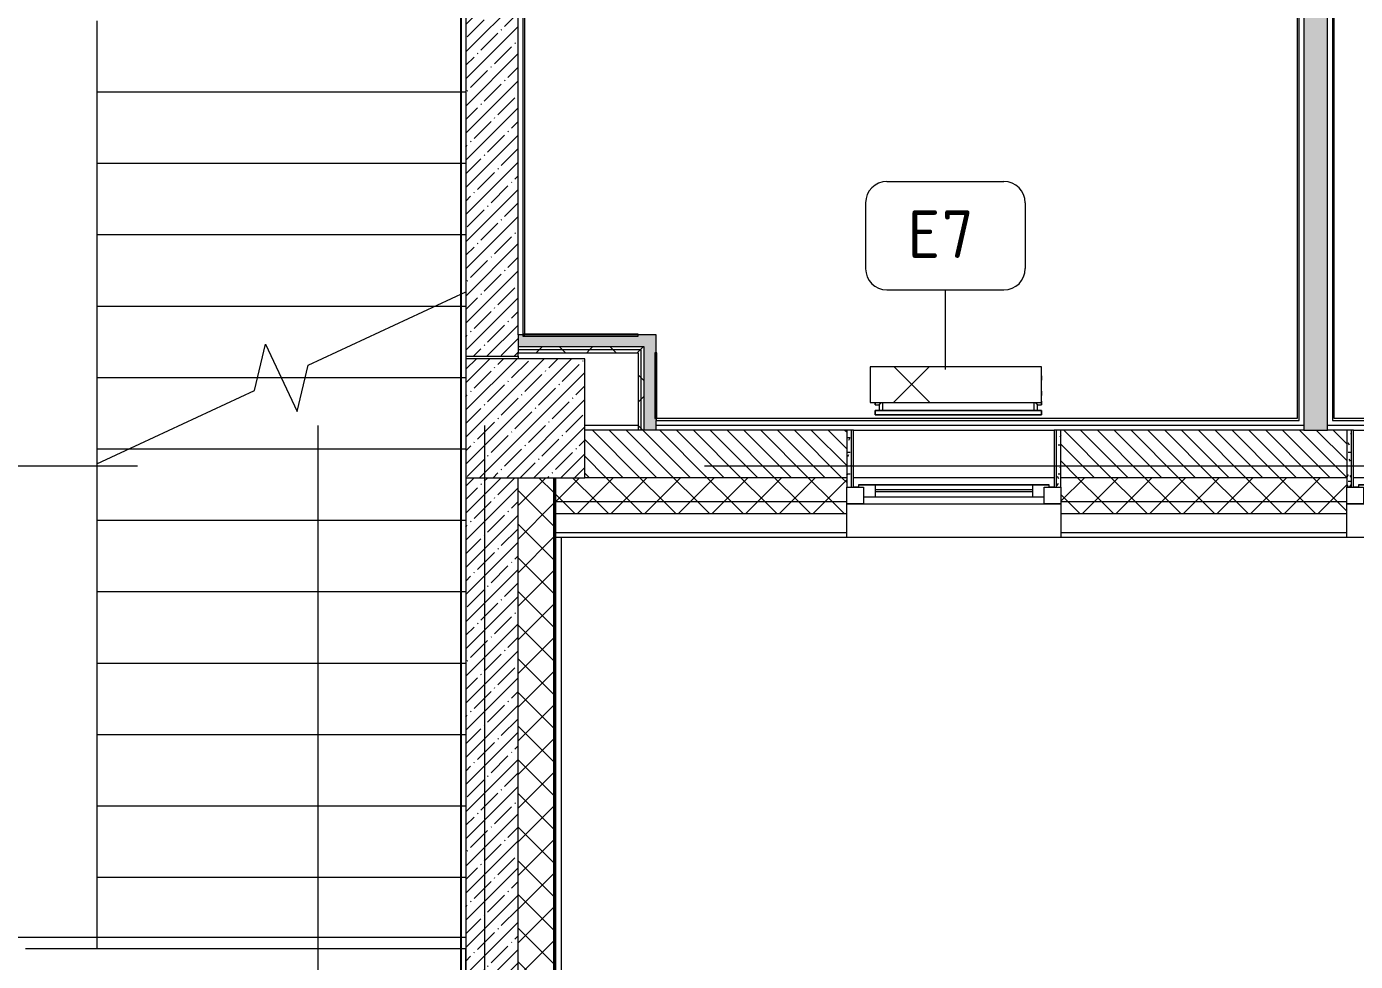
# Model space of a CAD drawing. Header units: millimetres. Extents: x -7229 to 200285, y -8553 to 29000.
# Drawn here: x 169791 to 175373, y 1517 to 5445 of the extents above; entities that cross this region are included whole.
import ezdxf

# ---------------------------------------------------------------- set-up
doc = ezdxf.new("R2010")
doc.units = ezdxf.units.MM
doc.linetypes.add('Осевая', pattern=[15875, 3175, -2381.25, 7937.5, -2381.25])
for name, color, linetype, lineweight, true_color in [('A-FLOR-3', 7, 'Continuous', 9, 0xaaaaaa), ('I-WALL-1', 7, 'Continuous', 5, 0xe7e7e7), ('I-WALL-8', 7, 'Continuous', 9, 0x787878), ('I-WALL-9', 9, 'Continuous', 9, 0x808080), ('Знаки-5', 7, 'Continuous', 9, 0xc0c0c0)]:
    doc.layers.add(name, color=color, linetype=linetype, lineweight=lineweight, true_color=true_color)
for name, color, linetype, lineweight in [('A-GLAZ-2', 7, 'Continuous', 9), ('A-WALL-2', 7, 'Continuous', 9), ('A-WALL-4', 7, 'Continuous', 13), ('I-WALL-7', 7, 'Continuous', 9), ('M-EQPM-2', 7, 'Continuous', 9), ('S-COLS-2', 7, 'Continuous', 9), ('S-STRS-2', 7, 'Continuous', 9), ('S-STRS-MBND-2', 7, 'Continuous', 9), ('Знаки', 7, 'Continuous', 9), ('Марки для знаков', 7, 'Continuous', 9), ('Оси-2', 7, 'Осевая', 9)]:
    doc.layers.add(name, color=color, linetype=linetype, lineweight=lineweight)
doc.styles.add('GOST Common_1', font='GOST_Common.ttf', dxfattribs={"height": 200})
pattern_1 = [(45, (96155.96, 0), (-57.02463, 57.02463), []), (45, (96212.986, 0), (-57.02463, 57.02463), [100.806, -20.161, 3.353, -16.808])]
pattern_2 = [(45, (96155.96, 0), (-70.71068, 70.71068), []), (135, (96155.96, 0), (-70.71068, -70.71068), [])]
pattern_3 = [(45, (96155.96, 0), (-106.06602, 106.06602), []), (135, (96155.96, 0), (-106.06602, -106.06602), [])]
pattern_4 = [(0, (96155.96, 0), (121.92, 30.48), [10.058, -81.382, 10.058, -81.382, -487.68]), (0, (96155.96, 0), (121.92, 30.48), [-182.88, 10.058, -172.822, 10.058, -81.382, -213.36]), (0, (96155.96, 0), (121.92, 30.48), [-457.2, 10.058, -50.902, 10.058, -142.342]), (120, (96201.68, 15.24), (-87.356454, 90.345817), [10.058, -81.382, 10.058, -81.382, -487.68]), (120, (96201.68, 15.24), (-87.356454, 90.345817), [-182.88, 10.058, -172.822, 10.058, -81.382, -213.36]), (120, (96201.68, 15.24), (-87.356454, 90.345817), [-457.2, 10.058, -50.902, 10.058, -142.342]), (240, (96216.92, 76.2), (-34.563546, -120.825817), [10.058, -81.382, 10.058, -81.382, -487.68]), (240, (96216.92, 76.2), (-34.563546, -120.825817), [-182.88, 10.058, -172.822, 10.058, -81.382, -213.36]), (240, (96216.92, 76.2), (-34.563546, -120.825817), [-457.2, 10.058, -50.902, 10.058, -142.342])]

# ---------------------------------------------------------------- blocks, each defined once
blk = doc.blocks.new('BSC_Колонна _Прямоугольная - 500х500-V143-План монтажа зашивок 1 этажа  в осях 12-23 лист 1')
at = {"layer": 'S-COLS-2'}
h = blk.add_hatch(dxfattribs=at)
h.set_pattern_fill('FP_129', color=256, style=0, pattern_type=2)
h.set_pattern_definition([(45, (-75730, -3800), (-57.02463, 57.02463), []), (45, (-75672.975, -3800), (-57.02463, 57.02463), [100.806, -20.161, 3.353, -16.808])])
h.paths.add_polyline_path([(250, -250), (250, 250), (-250, 250), (-250, -250), (120, -250)])
for p, q in [((250, 250), (-250, 250)), ((-250, 250), (-250, -250)), ((250, -250), (250, 250)), ((-250, -250), (250, -250))]:
    blk.add_line(p, q, dxfattribs=at)
blk = doc.blocks.new('120_Окно_СКБ_1Ст - 120_Окно_СКБ_1Ст 900х2500_h_-19906774-План монтажа зашивок 1 этажа  в осях 12-23 лист 1')
at = {"layer": 'A-GLAZ-2'}
for p, q in [((-450, -75), (-450, -5)), ((-450, -5), (-380, -5)), ((450, -5), (-450, -5)), ((-380, -5), (-380, -75)), ((380, -35), (-380, -35)), ((-380, -35), (-380, -75)), ((-330, -85), (-330, -35)), ((-330, -55), (330, -55)), ((330, -85), (330, -35)), ((380, -75), (380, -5)), ((380, -5), (450, -5)), ((380, -75), (380, -35)), ((450, -5), (450, -75)), ((-380, -75), (-450, -75)), ((-422, -75), (-400, -75)), ((-380, -75), (-400, -75)), ((-400, -75), (-400, -85)), ((-400, -85), (400, -85)), ((400, -85), (-400, -85)), ((330, -65), (-330, -65)), ((450, -75), (380, -75)), ((400, -75), (380, -75)), ((400, -75), (422, -75)), ((400, -85), (400, -75))]:
    blk.add_line(p, q, dxfattribs=at)
blk = doc.blocks.new('120_Окно_СКБ_1Ст - 120_Окно_СКБ_1Ст 900х2500_h_-19906150-План монтажа зашивок 1 этажа  в осях 12-23 лист 1')
at = {"layer": 'A-GLAZ-2'}
for p, q in [((-450, -75), (-450, -5)), ((-450, -5), (-380, -5)), ((450, -5), (-450, -5)), ((-380, -5), (-380, -75)), ((380, -35), (-380, -35)), ((-380, -35), (-380, -75)), ((-330, -85), (-330, -35)), ((-330, -55), (330, -55)), ((330, -85), (330, -35)), ((380, -75), (380, -5)), ((380, -5), (450, -5)), ((380, -75), (380, -35)), ((450, -5), (450, -75)), ((-380, -75), (-450, -75)), ((-422, -75), (-400, -75)), ((-380, -75), (-400, -75)), ((-400, -75), (-400, -85)), ((-400, -85), (400, -85)), ((400, -85), (-400, -85)), ((330, -65), (-330, -65)), ((450, -75), (380, -75)), ((400, -75), (380, -75)), ((400, -75), (422, -75)), ((400, -85), (400, -75))]:
    blk.add_line(p, q, dxfattribs=at)
blk = doc.blocks.new('radiator_prado_classic_z_tip_30_po exemplyaru - Classic Z Тип 30-500-V197-План монтажа зашивок 1 этажа  в осях 12-23 лист 1')
at = {"layer": 'M-EQPM-2'}
for p, q in [((700, 210), (700, 228)), ((700, 228), (700, 210)), ((0, 115.9), (0, 106.8)), ((0, 106.5), (0, 115.9)), ((0, 115.9), (0, 114)), ((0, 114), (0, 115.9)), ((0, 114), (0, 112.1)), ((0, 112.1), (0, 114)), ((0, 112.1), (0, 110.2)), ((0, 110.2), (0, 112.1)), ((32.5, 82), (32.5, 115.9)), ((32.5, 82), (32.5, 115.9)), ((667.5, 115.9), (667.5, 82)), ((667.5, 115.9), (667.5, 82)), ((700, 146), (700, 164)), ((700, 164), (700, 146)), ((700, 121.5), (700, 106.5)), ((700, 121.2), (700, 121.5)), ((700, 121.5), (700, 121.2)), ((700, 121.2), (700, 121.5)), ((700, 110.2), (700, 121.2)), ((700, 121.2), (700, 106.8)), ((700, 106.8), (700, 121.2)), ((0, 110.2), (0, 108.7)), ((0, 108.7), (0, 110.2)), ((0, 108.7), (0, 106.8)), ((0, 106.8), (0, 108.7)), ((0, 106.8), (0, 106.5)), ((0, 106.8), (0, 106.8)), ((0, 106.5), (17.5, 106.5)), ((0, 106.5), (17.5, 106.5)), ((700, 82), (0, 82)), ((0, 82), (0, 64)), ((0, 64), (0, 82)), ((0, 82), (17.5, 82)), ((700, 64), (0, 64)), ((0, 64), (700, 64)), ((17.5, 106.5), (17.5, 82)), ((17.5, 106.5), (17.5, 82)), ((32.5, 82), (17.5, 82)), ((17.5, 82), (21.3, 82)), ((19.7, 82), (17.5, 82)), ((17.5, 82), (19.7, 82)), ((18.5, 82), (31.5, 82)), ((32.5, 82), (19.7, 82)), ((19.7, 82), (26.9, 82)), ((21.3, 82), (32.5, 82)), ((26.9, 82), (32.5, 82)), ((32.5, 82), (667.5, 82)), ((681.5, 82), (667.5, 82)), ((667.5, 82), (669.7, 82)), ((682.5, 82), (667.5, 82)), ((667.5, 82), (667.8, 82)), ((667.8, 82), (668.5, 82)), ((668.5, 82), (669.7, 82)), ((668.5, 82), (681.5, 82)), ((669.7, 82), (682.5, 82)), ((669.7, 82), (682.5, 82)), ((682.5, 82), (681.5, 82)), ((682.5, 82), (682.5, 106.5)), ((682.5, 106.5), (700, 106.5)), ((682.5, 82), (682.5, 106.5)), ((682.5, 106.5), (700, 106.5)), ((682.5, 82), (700, 82)), ((700, 106.8), (700, 110.2)), ((700, 106.5), (700, 106.8)), ((700, 106.8), (700, 106.5)), ((700, 106.5), (700, 106.8)), ((700, 64), (700, 82)), ((700, 82), (700, 64))]:
    blk.add_line(p, q, dxfattribs=at)
for points, knots in [([(17.5, 106.5), (17.5, 106.5), (17.5, 106.5), (17.7, 106.7), (17.8, 106.8), (17.9, 106.9), (18.1, 107.1), (18.3, 107.3), (18.5, 107.5), (18.7, 107.7), (19, 108), (19.3, 108.3), (19.6, 108.6), (19.8, 108.9), (20.3, 109.3), (20.7, 109.7), (21.1, 110.1), (21.6, 110.6), (22.4, 111.4), (23.6, 112.6), (24.5, 113.5), (25, 114)], [0, 0, 0, 0, 0.071429, 0.107143, 0.142857, 0.178571, 0.214286, 0.25, 0.285714, 0.321429, 0.357143, 0.392857, 0.428571, 0.464286, 0.5, 0.571429, 0.607143, 0.642857, 0.714286, 0.857143, 1, 1, 1, 1]), ([(682.5, 106.5), (682.5, 106.5), (682.5, 106.5), (682.3, 106.7), (682.2, 106.8), (682.1, 106.9), (681.9, 107.1), (681.7, 107.3), (681.5, 107.5), (681.3, 107.7), (681, 108), (680.7, 108.3), (680.4, 108.6), (680.1, 108.8), (679.7, 109.3), (679.3, 109.7), (678.9, 110.1), (678.4, 110.6), (677.6, 111.4), (676.4, 112.6), (675.5, 113.5), (675, 114)], [0, 0, 0, 0, 0.071429, 0.107143, 0.142857, 0.178571, 0.214286, 0.25, 0.285714, 0.321429, 0.357143, 0.392857, 0.428571, 0.464286, 0.5, 0.571429, 0.607143, 0.642857, 0.714286, 0.857143, 1, 1, 1, 1]), ([(17.5, 106.5), (17.5, 106.5), (17.5, 106.5), (17.7, 106.7), (17.7, 106.7), (17.8, 106.8)], [0, 0, 0, 0, 0.0714286, 0.1071429, 0.1428571, 0.1428571, 0.1428571, 0.1428571]), ([(17.8, 106.8), (17.7, 106.7), (17.7, 106.7), (17.5, 106.5), (17.5, 106.5), (17.5, 106.5)], [0.8571429, 0.8571429, 0.8571429, 0.8571429, 0.8928571, 0.9285714, 1, 1, 1, 1]), ([(17.8, 106.8), (17.7, 106.7), (17.7, 106.7), (17.5, 106.5), (17.5, 106.5), (17.5, 106.5)], [0.8571429, 0.8571429, 0.8571429, 0.8571429, 0.8928571, 0.9285714, 1, 1, 1, 1]), ([(17.8, 106.8), (17.8, 106.8), (17.9, 106.9), (18.1, 107.1), (18.3, 107.3), (18.5, 107.5), (18.7, 107.7), (19, 108), (19.3, 108.3), (19.6, 108.6), (19.9, 108.8), (20.3, 109.3), (20.6, 109.6), (20.8, 109.8)], [0.1428571, 0.1428571, 0.1428571, 0.1428571, 0.1785714, 0.2142857, 0.25, 0.2857143, 0.3214286, 0.3571429, 0.3928571, 0.4285714, 0.4642857, 0.5, 0.5714286, 0.5714286, 0.5714286, 0.5714286]), ([(22.1, 111.1), (21.9, 110.9), (21.6, 110.6), (21.1, 110.1), (20.8, 109.8), (20.5, 109.5), (20.2, 109.2), (19.8, 108.9), (19.7, 108.7), (19.6, 108.6)], [0.2857143, 0.2857143, 0.2857143, 0.2857143, 0.3571429, 0.3928571, 0.4285714, 0.4642857, 0.5, 0.5357143, 0.5714286, 0.5714286, 0.5714286, 0.5714286]), ([(20.8, 109.8), (20.9, 109.9), (21.1, 110.1), (21.6, 110.6), (21.9, 110.9), (22.1, 111.1)], [0.5714286, 0.5714286, 0.5714286, 0.5714286, 0.6071429, 0.6428571, 0.7142857, 0.7142857, 0.7142857, 0.7142857]), ([(22.1, 111.1), (21.9, 110.9), (21.6, 110.6), (21.1, 110.1), (20.9, 109.9), (20.8, 109.8)], [0.2857143, 0.2857143, 0.2857143, 0.2857143, 0.3571429, 0.3928571, 0.4285714, 0.4285714, 0.4285714, 0.4285714]), ([(677.9, 111.1), (678.1, 110.9), (678.4, 110.6), (678.9, 110.1), (679.2, 109.8), (679.5, 109.5), (679.8, 109.2), (680.1, 108.8), (680.4, 108.6), (680.7, 108.3), (681, 108), (681.3, 107.7), (681.5, 107.5), (681.7, 107.3), (681.9, 107.1), (682.1, 106.9), (682.2, 106.8), (682.2, 106.8)], [0.2857143, 0.2857143, 0.2857143, 0.2857143, 0.3571429, 0.3928571, 0.4285714, 0.4642857, 0.5, 0.5357143, 0.5714286, 0.6071429, 0.6428571, 0.6785714, 0.7142857, 0.75, 0.7857143, 0.8214286, 0.8571429, 0.8571429, 0.8571429, 0.8571429]), ([(677.9, 111.1), (678.1, 110.9), (678.4, 110.6), (678.9, 110.1), (679.2, 109.8), (679.5, 109.5), (679.8, 109.2), (680.1, 108.8), (680.4, 108.6), (680.7, 108.3), (681, 108), (681.3, 107.7), (681.4, 107.6), (681.5, 107.5)], [0.2857143, 0.2857143, 0.2857143, 0.2857143, 0.3571429, 0.3928571, 0.4285714, 0.4642857, 0.5, 0.5357143, 0.5714286, 0.6071429, 0.6428571, 0.6785714, 0.7142857, 0.7142857, 0.7142857, 0.7142857]), ([(682.2, 106.8), (682.2, 106.8), (682.1, 106.9), (681.9, 107.1), (681.7, 107.3), (681.5, 107.5), (681.3, 107.7), (681, 108), (680.7, 108.3), (680.4, 108.6), (680.1, 108.8), (679.7, 109.3), (679.3, 109.7), (678.9, 110.1), (678.4, 110.6), (678.1, 110.9), (677.9, 111.1)], [0.1428571, 0.1428571, 0.1428571, 0.1428571, 0.1785714, 0.2142857, 0.25, 0.2857143, 0.3214286, 0.3571429, 0.3928571, 0.4285714, 0.4642857, 0.5, 0.5714286, 0.6071429, 0.6428571, 0.7142857, 0.7142857, 0.7142857, 0.7142857]), ([(682.2, 106.8), (682.3, 106.7), (682.3, 106.7), (682.5, 106.5), (682.5, 106.5), (682.5, 106.5)], [0.8571429, 0.8571429, 0.8571429, 0.8571429, 0.8928571, 0.9285714, 1, 1, 1, 1]), ([(682.2, 106.8), (682.3, 106.7), (682.3, 106.7), (682.5, 106.5), (682.5, 106.5), (682.5, 106.5)], [0.8571429, 0.8571429, 0.8571429, 0.8571429, 0.8928571, 0.9285714, 1, 1, 1, 1]), ([(682.5, 106.5), (682.5, 106.5), (682.5, 106.5), (682.3, 106.7), (682.3, 106.7), (682.2, 106.8)], [0, 0, 0, 0, 0.0714286, 0.1071429, 0.1428571, 0.1428571, 0.1428571, 0.1428571])]:
    blk.add_open_spline(points, degree=3, knots=knots, dxfattribs=at)
for points in [[(25, 114), (24.5, 113.5), (23.6, 112.6), (22.6, 111.6), (22.1, 111.1)], [(22.1, 111.1), (22.6, 111.6), (23.1, 112.1), (23.6, 112.6)], [(23.6, 112.6), (23.1, 112.1), (22.6, 111.6), (22.1, 111.1)], [(25, 114), (24.5, 114.5), (24, 115), (23.6, 115.4)], [(23.6, 115.4), (24, 115), (24.5, 114.5), (25, 114)], [(23.6, 115.4), (24, 115), (24.5, 114.5), (25, 114)], [(25, 114), (24.5, 114.5), (24, 115), (23.6, 115.4)], [(23.6, 112.6), (24, 113), (24.5, 113.5), (25, 114)], [(25, 114), (24.5, 113.5), (24, 113), (23.6, 112.6)], [(676.4, 115.4), (676, 115), (675.5, 114.5), (675, 114)], [(675, 114), (675.5, 114.5), (676, 115), (676.4, 115.4)], [(676.4, 115.4), (676, 115), (675.5, 114.5), (675, 114)], [(675, 114), (675.5, 114.5), (676, 115), (676.4, 115.4)], [(675, 114), (675.5, 113.5), (676.4, 112.6), (677.4, 111.6), (677.9, 111.1)], [(675, 114), (675.5, 113.5), (676.4, 112.6), (677.4, 111.6), (677.9, 111.1)], [(677.9, 111.1), (677.4, 111.6), (676.4, 112.6), (675.5, 113.5), (675, 114)], [(20.8, 109.8), (20.7, 109.7), (20.5, 109.5), (20.2, 109.2), (19.9, 108.8), (19.6, 108.6), (19.3, 108.3), (19, 108), (18.7, 107.7), (18.5, 107.5), (18.3, 107.3), (18.1, 107.1), (17.9, 106.9), (17.8, 106.8), (17.8, 106.8)], [(19.6, 108.6), (19.5, 108.5), (19.3, 108.3), (19, 108), (18.7, 107.7), (18.5, 107.5), (18.3, 107.3), (18.1, 107.1), (17.9, 106.9), (17.8, 106.8), (17.8, 106.8)], [(681.5, 107.5), (681.6, 107.4), (681.7, 107.3), (681.9, 107.1), (682.1, 106.9), (682.2, 106.8), (682.2, 106.8)]]:
    blk.add_open_spline(points, degree=3, dxfattribs=at)
blk = doc.blocks.new('Экран радиатора - Зашивка радиатора_ с перфорацией М5-33244793-План монтажа зашивок 1 этажа  в осях 12-23 лист 1')
at = {"layer": 'Знаки-5'}
h = blk.add_hatch(dxfattribs=at)
h.set_pattern_fill('FP_186', color=256, style=0, pattern_type=2)
h.set_pattern_definition([(225, (78928.74, 3836), (353.5534, -353.5534), []), (315, (78928.74, 3836), (353.5534, 353.5534), [])])
h.paths.add_polyline_path([(1332.8, -29.9), (1030, -29.9), (1030, -179.9), (1750, -179.9), (1750, -29.9), (1695.6, -29.9)])
at = {"layer": 'Знаки'}
for p, q in [((1750, -29.9), (1030, -29.9)), ((1030, -29.9), (1030, -179.9)), ((1750, -179.9), (1750, -29.9)), ((1030, -179.9), (1750, -179.9))]:
    blk.add_line(p, q, dxfattribs=at)
blk = doc.blocks.new('Марка_Знаки - В прямоуг_Наименование краткое-30718135-План монтажа зашивок 1 этажа  в осях 12-23 лист 1')
at = {"layer": 'Марки для знаков'}
for p, q in [((-2.455, 2.278), (2.455, 2.278)), ((-3.355, 1.378), (-3.355, -1.384)), ((3.355, 1.378), (3.355, -1.378)), ((-2.461, -2.278), (2.455, -2.278))]:
    blk.add_line(p, q, dxfattribs=at)
for centre, radius, start, end in [((-2.455, 1.378), 0.9, 90, 180), ((2.455, 1.378), 0.9, 0, 90), ((-2.461, -1.384), 0.893, 180, 270), ((2.455, -1.378), 0.9, 270, 0)]:
    blk.add_arc(centre, radius, start, end, dxfattribs=at)

msp = doc.modelspace()

# ---------------------------------------------------------------- hatches: boundary and pattern name
at = {"layer": 'A-WALL-2'}
h = msp.add_hatch(dxfattribs=at)
h.set_pattern_fill('FP_137', color=256, style=0, pattern_type=2)
h.set_pattern_definition([(135, (96155.96, 0), (-35.35534, -35.35534), [])])
h.paths.add_polyline_path([(175156.4, 3550), (175336.4, 3550), (175336.4, 3750), (174136, 3750), (174136, 3550)])
h.paths.add_polyline_path([(176236.4, 3550), (176506, 3550), (176506, 3750), (176236.4, 3750), (176236.4, 3727.7)])
h.paths.add_polyline_path([(180281.4, 3550), (180356, 3550), (180356, 3750), (180256, 3750), (180256, 3550)])
h.paths.add_polyline_path([(177006, 3550), (178156, 3550), (178156, 3750), (177006, 3750), (177006, 3643.3)])
h.paths.add_polyline_path([(172300.9, 3550), (173236, 3550), (173236, 3750), (172136, 3750), (172136, 3550)])
h = msp.add_hatch(dxfattribs=at)
h.set_pattern_fill('FP_133', color=256, style=0, pattern_type=2)
h.set_pattern_definition(pattern_2)
h.paths.add_polyline_path([(171856, -250), (172006, -250), (172006, 3550), (171856, 3550), (171856, -210)])
h = msp.add_hatch(dxfattribs=at)
h.set_pattern_fill('FP_133', color=256, style=0, pattern_type=2)
h.set_pattern_definition(pattern_2)
h.paths.add_polyline_path([(180356, 3450), (180661.6, 3450), (180661.6, 3550), (180256, 3550), (180256, 3450), (180281.4, 3450)])
h.paths.add_polyline_path([(178104.9, 3450), (178156, 3450), (178156, 3550), (176236.4, 3550), (176236.4, 3450), (176653.9, 3450)])
h.paths.add_polyline_path([(175202.9, 3450), (175336.4, 3450), (175336.4, 3550), (174136, 3550), (174136, 3450)])
h.paths.add_polyline_path([(172774.1, 3450), (173236, 3450), (173236, 3550), (172014, 3550), (172014, 3450), (172300.9, 3450)])
h = msp.add_hatch(dxfattribs=at)
h.set_pattern_fill('FP_133', color=256, style=0, pattern_type=2)
h.set_pattern_definition(pattern_2)
h.paths.add_polyline_path([(180661.6, 3400), (180661.6, 3450), (180256, 3450), (180256, 3400), (180281.4, 3400)])
h.paths.add_polyline_path([(176653.9, 3400), (178156, 3400), (178156, 3450), (176236.4, 3450), (176236.4, 3400)])
h.paths.add_polyline_path([(174136, 3400), (175336.4, 3400), (175336.4, 3450), (174136, 3450), (174136, 3440)])
h.paths.add_polyline_path([(173236, 3400), (173236, 3450), (172014, 3450), (172014, 3400), (172300.9, 3400)])
at = {"layer": 'I-WALL-1'}
for points in [[(171856, 4100), (172435.3, 4100), (172435.3, 4150), (171884, 4150), (171881.2, 4145), (171876, 4145), (171876, 4150), (171856, 4149.9), (171856, 4145)], [(172385.3, 3750), (172435.3, 3750), (172435.3, 4100), (172385.3, 4100), (172385.3, 3770)]]:
    msp.add_hatch(color=256, dxfattribs=at).paths.add_polyline_path(points)
at = {"layer": 'I-WALL-7'}
h = msp.add_hatch(dxfattribs=at)
h.set_pattern_fill('FP_117', color=256, style=0, pattern_type=2)
h.set_pattern_definition(pattern_1)
h.paths.add_polyline_path([(171636, 4060), (171856, 4060), (171856, 7680), (171636, 7680), (171636, 4850.4)])
h = msp.add_hatch(dxfattribs=at)
h.set_pattern_fill('FP_179', color=256, style=0, pattern_type=2)
h.set_pattern_definition(pattern_3)
h.paths.add_polyline_path([(171876, 4087.5), (172385.3, 4087.5), (172385.3, 4100), (171856, 4100), (171856, 4087.5)])
h = msp.add_hatch(dxfattribs=at)
h.set_pattern_fill('FP_179', color=256, style=0, pattern_type=2)
h.set_pattern_definition(pattern_3)
h.paths.add_polyline_path([(171856, 4075), (172372.8, 4075), (172372.8, 4087.5), (171856, 4087.5)])
h = msp.add_hatch(dxfattribs=at)
h.set_pattern_fill('FP_179', color=256, style=0, pattern_type=2)
h.set_pattern_definition(pattern_3)
h.paths.add_polyline_path([(172360.3, 3750), (172372.8, 3750), (172372.8, 4075), (172360.3, 4075), (172360.3, 3770)])
h = msp.add_hatch(dxfattribs=at)
h.set_pattern_fill('FP_179', color=256, style=0, pattern_type=2)
h.set_pattern_definition(pattern_3)
h.paths.add_polyline_path([(172385.3, 3750), (172385.3, 4087.5), (172372.8, 4087.5), (172372.8, 3750)])
h = msp.add_hatch(dxfattribs=at)
h.set_pattern_fill('FP_117', color=256, style=0, pattern_type=2)
h.set_pattern_definition(pattern_1)
h.paths.add_polyline_path([(171856, -100), (171856, 3550), (171636, 3550), (171636, -100)])
at = {"layer": 'I-WALL-8'}
h = msp.add_hatch(dxfattribs=at)
h.set_pattern_fill('FP_138', color=256, style=0, pattern_type=2)
h.set_pattern_definition([(135, (96155.96, 0), (-75.43415, -75.43415), [106.68, -17.78, 3.556, -17.78]), (135, (96155.96, 75.39), (-75.43415, -75.43415), []), (50, (96155.96, 0), (127.52922, -11.15758), [13.335, -146.685]), (355, (96155.96, 0), (-24.66966, 133.74002), [10.668, -117.348]), (100.451, (96166.59, -0.93), (102.85973, 122.58178), [11.333, -124.663]), (46.184, (96155.96, 35.56), (189.75516, -29.43036), [20.002, -220.027]), (96.636, (96171.77, 33.1), (166.1822, 173.1996), [17, -186.995]), (351.184, (96155.96, 35.56), (166.18393, 173.19757), [16.002, -176.022]), (21, (96173.74, 26.67), (106.13027, -71.58603), [13.335, -146.685]), (326, (96173.74, 26.67), (43.26188, 128.93175), [10.668, -117.348]), (71.451, (96182.58, 20.7), (149.39198, 57.34505), [11.333, -124.663]), (37.5, (96155.96, 0), (2.162228, 59.188357), [3.353, -112.573, 3.353, -115.773, -117.792]), (37.5, (96155.96, 0), (2.162228, 59.188357), [-235.052, 3.353, -114.44]), (7.5, (96155.96, 0), (46.773857, 70.12615), [3.353, -64.567, 3.353, -109.906, -44.894]), (7.5, (96155.96, 0), (46.773857, 70.12615), [-181.178, 3.353, -41.542]), (327.5, (96116.31, 0), (94.91367, -4.010093), [3.353, -41.097, 3.353, -135.331, -184.023]), (327.5, (96116.31, 0), (94.91367, -4.010093), [-183.134, 3.353, -180.67]), (317.5, (96098.53, 0), (103.69057, 17.79882), [3.353, -54.432, 3.353, -88.748, -130.683]), (317.5, (96098.53, 0), (103.69057, 17.79882), [-149.885, 3.353, -127.33])])
h.paths.add_polyline_path([(175156.4, 3750), (175256.4, 3750), (175256.4, 9100), (175156.4, 9100), (175156.4, 3762.9)])
at = {"layer": 'I-WALL-9'}
h = msp.add_hatch(dxfattribs=at)
h.set_pattern_fill('FP_178', color=256, style=0, pattern_type=2)
h.set_pattern_definition(pattern_4)
h.paths.add_polyline_path([(173256, 3510), (173256, 3750), (173236, 3750), (173236, 3510)])
h = msp.add_hatch(dxfattribs=at)
h.set_pattern_fill('FP_178', color=256, style=0, pattern_type=2)
h.set_pattern_definition(pattern_4)
h.paths.add_polyline_path([(174136, 3510), (174136, 3750), (174116, 3750), (174116, 3510)])
h = msp.add_hatch(dxfattribs=at)
h.set_pattern_fill('FP_178', color=256, style=0, pattern_type=2)
h.set_pattern_definition(pattern_4)
h.paths.add_polyline_path([(175336.4, 3510), (175356.4, 3510), (175356.4, 3750), (175336.4, 3750), (175336.4, 3550)])

# ---------------------------------------------------------------- linework, layer by layer
at = {"layer": 'A-FLOR-3'}
for p, q in [((171636, 4060), (171636, 4050)), ((171856, 4060), (171856, 4050)), ((168236, 1620), (171636, 1620))]:
    msp.add_line(p, q, dxfattribs=at)
at = {"layer": 'A-WALL-2'}
for p, q in [((173236, 3750), (172136, 3750)), ((173264, 3750), (174108, 3750)), ((175156.4, 3750), (174136, 3750)), ((175336.4, 3750), (175256.4, 3750)), ((175364.4, 3750), (176208.4, 3750)), ((173236, 3300), (173236, 3510)), ((174136, 3510), (174136, 3300)), ((175336.4, 3300), (175336.4, 3510)), ((172014, 3300), (181006.9, 3300)), ((172014, -258), (172014, 3300)), ((172036, 3300), (172036, -280))]:
    msp.add_line(p, q, dxfattribs=at)
at = {"layer": 'A-WALL-4'}
for p, q in [((171856, 4150), (171856, 4075)), ((171876, 4153), (171876, 4150)), ((171876, 4150), (171884, 4150)), ((172385.3, 4100), (171856, 4100)), ((172372.8, 4087.5), (171856, 4087.5)), ((172372.8, 3750), (172372.8, 4087.5)), ((172385.3, 3750), (172385.3, 4100)), ((172435.3, 4075), (172430.3, 4075)), ((172435.3, 3798), (172435.3, 3790)), ((175156.4, 3750), (175256.4, 3750)), ((171856, -100), (171856, 3550)), ((172006, -250), (172006, 3550)), ((172009, -253), (172009, 3550)), ((172014, 3300), (172014, 3550)), ((173236, 3550), (172136, 3550)), ((175336.4, 3550), (174136, 3550)), ((172014, 3450), (173236, 3450)), ((174136, 3450), (175336.4, 3450)), ((172014, 3400), (173236, 3400)), ((174136, 3400), (175336.4, 3400)), ((172014, 3320), (173236, 3320)), ((174136, 3320), (175336.4, 3320))]:
    msp.add_line(p, q, dxfattribs=at)
at = {"layer": 'I-WALL-7'}
for p, q in [((175156.4, 9100), (175156.4, 3750)), ((175256.4, 3750), (175256.4, 9100)), ((175128.4, 9072), (175128.4, 3798)), ((175136.4, 3790), (175136.4, 9080)), ((175276.4, 9080), (175276.4, 3790)), ((175284.4, 3798), (175284.4, 9072)), ((171615, 140.5), (171615, 7660)), ((171616, 7660), (171616, 140.5)), ((171636, 7680), (171636, 4060)), ((171856, 4150), (171856, 6990.6)), ((171876, 6970.6), (171876, 4145)), ((171884, 4150), (171884, 6962.6)), ((171616, 5421.2), (171615, 5421.2)), ((171615, 5380.6), (171616, 5380.6)), ((171876, 4150), (171856, 4150)), ((172360.3, 4153), (171876, 4153)), ((171876, 4145), (172360.3, 4145)), ((172435.3, 4150), (171884, 4150)), ((172360.3, 4145), (172360.3, 4153)), ((172435.3, 3798), (172435.3, 4150)), ((171856, 4060), (171856, 4075)), ((171856, 4075), (172360.3, 4075)), ((172360.3, 4075), (172360.3, 3750)), ((172430.3, 4075), (172430.3, 3798)), ((172438.3, 4075), (172435.3, 4075)), ((172438.3, 3798), (172438.3, 4075)), ((171636, 4060), (171856, 4060)), ((172430.3, 3798), (172435.3, 3798)), ((175128.4, 3798), (172438.3, 3798)), ((176486, 3798), (175284.4, 3798)), ((172136, 3770), (172360.3, 3770)), ((172435.3, 3790), (175136.4, 3790)), ((172435.3, 3750), (172435.3, 3790)), ((172435.3, 3770), (175156.4, 3770)), ((173236, 3750), (173236, 3510)), ((173264, 3750), (173236, 3750)), ((173256, 3510), (173256, 3750)), ((173264, 3510), (173264, 3750)), ((174136, 3750), (174108, 3750)), ((174108, 3750), (174108, 3510)), ((174116, 3750), (174116, 3510)), ((174136, 3510), (174136, 3750)), ((175256.4, 3770), (176506, 3770)), ((175276.4, 3790), (176486, 3790)), ((175336.4, 3750), (175336.4, 3510)), ((175364.4, 3750), (175336.4, 3750)), ((175356.4, 3510), (175356.4, 3750)), ((175364.4, 3510), (175364.4, 3750)), ((171636, 3550), (171636, 535)), ((174108, 3550), (173264, 3550)), ((176208.4, 3550), (175364.4, 3550)), ((173236, 3510), (173264, 3510)), ((174108, 3510), (174136, 3510)), ((175336.4, 3510), (175364.4, 3510)), ((171615, 3297.1), (171616, 3297.1)), ((171616, 2989.6), (171615, 2989.6))]:
    msp.add_line(p, q, dxfattribs=at)
at = {"layer": 'S-STRS-2'}
for p, q in [((170086, 5469.7), (170086, 5169.7)), ((170086, 5169.7), (170086, 4869.7)), ((171636, 5169.7), (170086, 5169.7)), ((171636, 5169.7), (170086, 5169.7)), ((170086, 4869.7), (170086, 4569.7)), ((171636, 4869.7), (170086, 4869.7)), ((171636, 4869.7), (170086, 4869.7)), ((170086, 4569.7), (170086, 4269.7)), ((171636, 4569.7), (170086, 4569.7)), ((171636, 4569.7), (170086, 4569.7)), ((170086, 4269.7), (170086, 3969.7)), ((171504.3, 4269.7), (170086, 4269.7)), ((171504.3, 4269.7), (170086, 4269.7)), ((170086, 3969.7), (170086, 3669.7)), ((170760.5, 3969.7), (170086, 3969.7)), ((170760.5, 3969.7), (170086, 3969.7)), ((170961.4, 3969.7), (170861, 3969.7)), ((170961.4, 3969.7), (170861, 3969.7)), ((170086, 3669.7), (170086, 3608.3)), ((170217.6, 3669.7), (170086, 3669.7)), ((170217.6, 3669.7), (170086, 3669.7))]:
    msp.add_line(p, q, dxfattribs=at)
at = {"layer": 'S-STRS-MBND-2'}
for p, q in [((170974.2, 4022.5), (171636, 4331.1)), ((171636, 4269.7), (171504.3, 4269.7)), ((171636, 4269.7), (171504.3, 4269.7)), ((170747.7, 3916.9), (170794.9, 4111.3)), ((170794.9, 4111.3), (170927, 3828.1)), ((170927, 3828.1), (170974.2, 4022.5)), ((171636, 4060), (171636, 4050)), ((170861, 3969.7), (170760.5, 3969.7)), ((170861, 3969.7), (170760.5, 3969.7)), ((171636, 3969.7), (170961.4, 3969.7)), ((171636, 3969.7), (170961.4, 3969.7)), ((170086, 3608.3), (170747.7, 3916.9)), ((171636, 3669.7), (170217.6, 3669.7)), ((171636, 3669.7), (170217.6, 3669.7)), ((170086, 3608.3), (170086, 1569.7)), ((171636, 3550), (171636, 1569.7)), ((171636, 3369.7), (170086, 3369.7)), ((171636, 3369.7), (170086, 3369.7)), ((171636, 3069.7), (170086, 3069.7)), ((171636, 3069.7), (170086, 3069.7)), ((171636, 2769.7), (170086, 2769.7)), ((171636, 2769.7), (170086, 2769.7)), ((171636, 2469.7), (170086, 2469.7)), ((171636, 2469.7), (170086, 2469.7)), ((171636, 2169.7), (170086, 2169.7)), ((171636, 2169.7), (170086, 2169.7)), ((171636, 1869.7), (170086, 1869.7)), ((171636, 1869.7), (170086, 1869.7)), ((170086, 1569.7), (169786, 1569.7)), ((171636, 1569.7), (170086, 1569.7)), ((171636, 1569.7), (170086, 1569.7)), ((171636, 69.7), (171636, 1569.7))]:
    msp.add_line(p, q, dxfattribs=at)
at = {"layer": 'Марки для знаков'}
msp.add_line((173650.8, 4004.4), (173650.8, 4338.7), dxfattribs=at)
at = {"layer": 'Оси-2'}
for p, q in [((171716, 593.7), (171716, 25078.1)), ((171016, 593.7), (171016, 24898.1)), ((135332.1, 3600), (178356, 3600))]:
    msp.add_line(p, q, dxfattribs=at)

# ---------------------------------------------------------------- block references
at = {"layer": 'A-GLAZ-2', "rotation": 180}
for name, p in [('120_Окно_СКБ_1Ст - 120_Окно_СКБ_1Ст 900х2500_h_-19906774-План монтажа зашивок 1 этажа  в осях 12-23 лист 1', (173686, 3435)), ('120_Окно_СКБ_1Ст - 120_Окно_СКБ_1Ст 900х2500_h_-19906150-План монтажа зашивок 1 этажа  в осях 12-23 лист 1', (175786.4, 3435))]:
    msp.add_blockref(name, p, dxfattribs=at)
at = {"layer": 'M-EQPM-2'}
msp.add_blockref('radiator_prado_classic_z_tip_30_po exemplyaru - Classic Z Тип 30-500-V197-План монтажа зашивок 1 этажа  в осях 12-23 лист 1', (173355, 3750), dxfattribs=at)
at = {"layer": 'S-COLS-2'}
msp.add_blockref('BSC_Колонна _Прямоугольная - 500х500-V143-План монтажа зашивок 1 этажа  в осях 12-23 лист 1', (171886, 3800), dxfattribs=at)
at = {"layer": 'Знаки', "rotation": 180}
msp.add_blockref('Экран радиатора - Зашивка радиатора_ с перфорацией М5-33244793-План монтажа зашивок 1 этажа  в осях 12-23 лист 1', (175084.7, 3836), dxfattribs=at)
at = {"layer": 'Марки для знаков', "xscale": 99.99999999999993, "yscale": 99.99999999999993, "zscale": 99.99999999999993}
msp.add_blockref('Марка_Знаки - В прямоуг_Наименование краткое-30718135-План монтажа зашивок 1 этажа  в осях 12-23 лист 1', (173650.8, 4566.5), dxfattribs=at)

# ---------------------------------------------------------------- texts
at = {"layer": 'Марки для знаков', "char_height": 200, "width": 176.371, "attachment_point": 1, "style": 'GOST Common_1'}
for s, insert in [('\\fGOST Common|b0|i0|c204|p34|;Е', (173490.3, 4673.5)), ('\\fGOST Common|b0|i0|c204|p34|;7', (173635.8, 4673.5))]:
    msp.add_mtext(s, dxfattribs=dict(at, insert=insert))

doc.saveas('drawing.dxf')
